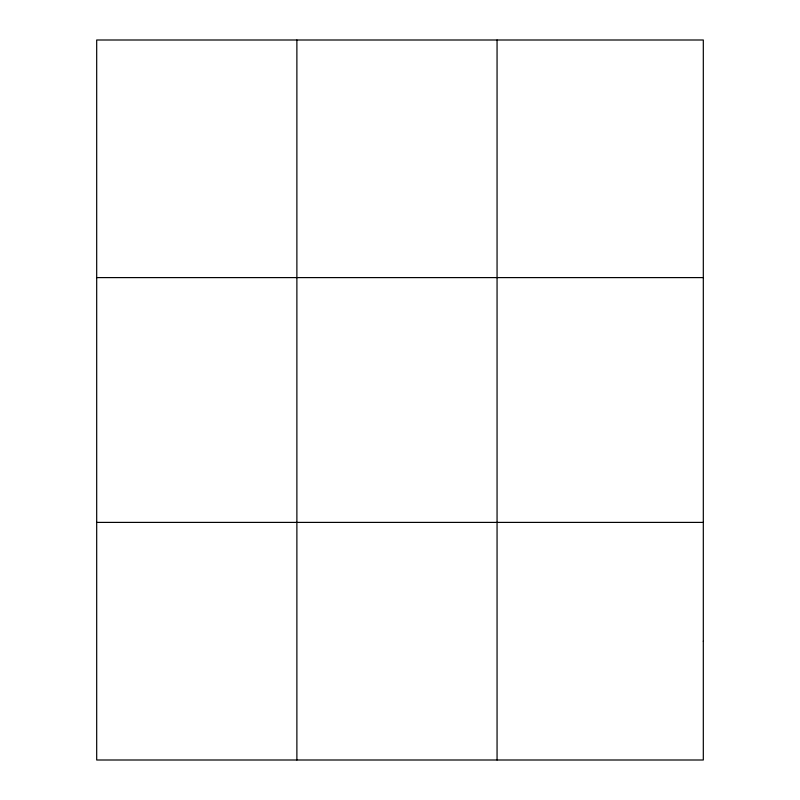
<?xml version="1.0" encoding="UTF-8"?>
<svg xmlns="http://www.w3.org/2000/svg" width="800" height="800" viewBox="0 0 800 800"><rect width="100%" height="100%" fill="white"/><g stroke="black" fill="none" stroke-linecap="round" stroke-linejoin="round"><path stroke-width="1.2" d="M296.88 760L296.88 40M497.06 760L497.06 40M96.69 277.6L703.31 277.6M96.69 522.4L703.31 522.4M703.31 641.2L703.31 760L96.69 760L96.69 40L703.31 40L703.31 641.2"/></g></svg>
